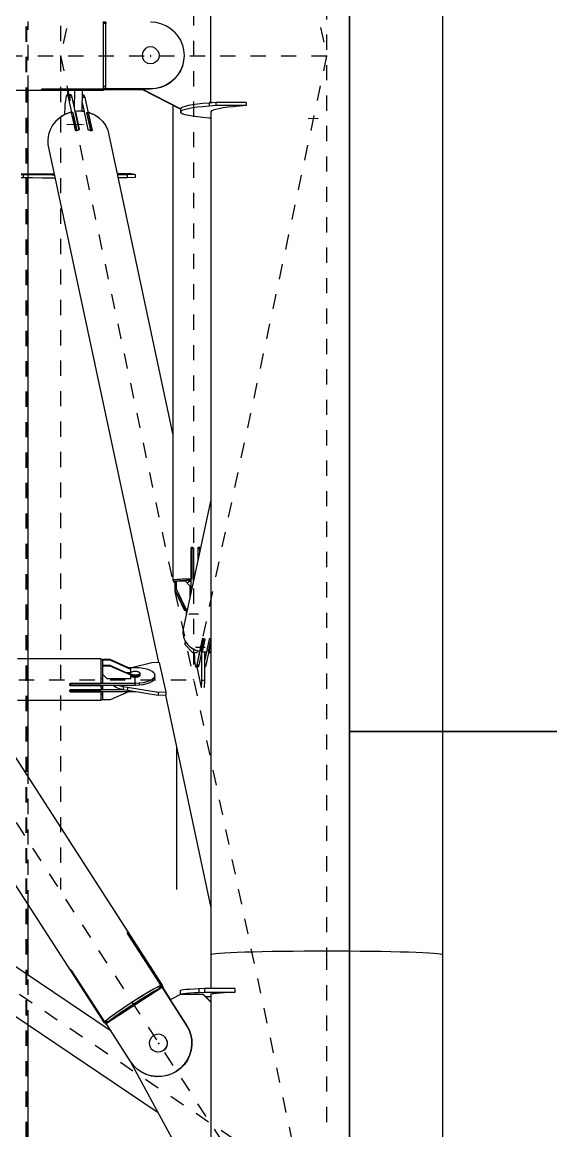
# Model space of a CAD drawing. Header units: millimetres. Extents: x 149919 to 150445, y 136651 to 136866.
# Drawn here: x 150263.51 to 150266.99, y 136776.11 to 136783.4 of the extents above; entities that cross this region are included whole.
import ezdxf

# ---------------------------------------------------------------- set-up
doc = ezdxf.new("R2010")
doc.units = ezdxf.units.MM
doc.header["$LTSCALE"] = 0.25
for name, pattern in [('CENTER', [50.8, 31.75, -6.35, 6.35, -6.35]), ('XKITLINE00', [0]), ('XKITLINE02', [4, 2, -2])]:
    doc.linetypes.add(name, pattern=pattern)
doc.layers.add('Wall', color=7, linetype='Continuous')

# ---------------------------------------------------------------- blocks, each defined once
blk = doc.blocks.new('çatıı')
at = {"color": 8, "linetype": 'CENTER'}
for p, q in [((12370, 14354.32), (12370, 12689.51)), ((12370, 14100.27), (12195, 13280.27)), ((12282.5, 13690.27), (12282.5, 12870.27)), ((12282.5, 13690.27), (12370, 13280.27)), ((12195, 13540.01), (12195, 12732.33)), ((11840, 13280.28), (12370, 13280.28)), ((11840, 13280.27), (12370, 12460.27)), ((12195, 13280.27), (12370, 12460.27)), ((12254.2, 13280.63), (12254.2, 13279.92)), ((12370, 13280.27), (12282.5, 12870.27)), ((12199.11, 13235.4), (12210.06, 13235.32)), ((12364.19, 13239.04), (12358.21, 13239.08)), ((12285.48, 12913.27), (12279.51, 12913.31)), ((12284.09, 12891.74), (12290.06, 12891.7)), ((11927.5, 12870.27), (12282.5, 12870.27)), ((12243.97, 12867.52), (12243.97, 12873.03)), ((11919.13, 12831.09), (12353.27, 12538.65)), ((12370, 12689.51), (12370, 11020.27)), ((12259.23, 12631.35), (12259.83, 12631.02))]:
    blk.add_line(p, q, dxfattribs=at)
at = {"color": 8, "linetype": 'XKITLINE00'}
for p, q in [((12446.2, 14354.32), (12446.2, 12689.51)), ((12293.8, 13250.37), (12293.8, 13310.34)), ((12223.2, 13298.88), (12223.2, 13302.9)), ((12224.7, 13302.44), (12223.2, 13302.44)), ((12224.7, 13301.7), (12223.2, 13301.7)), ((12224.7, 13302.44), (12224.7, 13301.7)), ((12224.7, 13296.32), (12224.7, 13301.7)), ((12257.64, 13302.29), (12254.2, 13302.56)), ((12260.99, 13301.49), (12257.64, 13302.29)), ((12264.18, 13300.17), (12260.99, 13301.49)), ((12267.13, 13298.37), (12264.18, 13300.17)), ((12223.2, 13282.08), (12223.2, 13298.88)), ((12224.7, 13266.88), (12224.7, 13296.32)), ((12269.75, 13296.14), (12267.13, 13298.37)), ((12269.75, 13296.14), (12271.99, 13293.52)), ((12271.99, 13293.52), (12273.8, 13290.59)), ((12250.9, 13285.21), (12249.66, 13283.97)), ((12252.46, 13286), (12250.9, 13285.21)), ((12254.2, 13286.28), (12252.46, 13286)), ((12255.93, 13286), (12254.2, 13286.28)), ((12257.49, 13285.21), (12255.93, 13286)), ((12258.73, 13283.97), (12257.49, 13285.21)), ((12273.8, 13290.59), (12275.12, 13287.41)), ((12275.12, 13287.41), (12275.92, 13284.06)), ((12223.2, 13261.45), (12223.2, 13282.08)), ((12248.87, 13282.42), (12248.6, 13280.69)), ((12248.6, 13280.69), (12248.87, 13278.97)), ((12248.6, 13280.63), (12248.87, 13278.9)), ((12249.66, 13283.97), (12248.87, 13282.42)), ((12248.87, 13278.97), (12249.66, 13277.41)), ((12248.87, 13278.9), (12249.66, 13277.35)), ((12258.73, 13283.97), (12259.52, 13282.42)), ((12259.52, 13278.97), (12258.73, 13277.41)), ((12259.52, 13278.9), (12258.73, 13277.35)), ((12259.52, 13282.42), (12259.8, 13280.69)), ((12259.8, 13280.69), (12259.52, 13278.97)), ((12259.8, 13280.63), (12259.52, 13278.9)), ((12275.92, 13284.06), (12276.2, 13280.63)), ((12276.2, 13280.63), (12275.92, 13277.2)), ((12276.2, 13280.47), (12275.92, 13277.04)), ((12250.9, 13276.18), (12249.66, 13277.41)), ((12250.9, 13276.11), (12249.66, 13277.35)), ((12252.46, 13275.38), (12250.9, 13276.18)), ((12252.46, 13275.32), (12250.9, 13276.11)), ((12254.2, 13275.11), (12252.46, 13275.38)), ((12254.2, 13275.05), (12252.46, 13275.32)), ((12255.93, 13275.38), (12254.2, 13275.11)), ((12255.93, 13275.32), (12254.2, 13275.05)), ((12254.2, 13275.11), (12254.2, 13275.05)), ((12257.49, 13276.18), (12255.93, 13275.38)), ((12257.49, 13276.11), (12255.93, 13275.32)), ((12258.73, 13277.41), (12257.49, 13276.18)), ((12258.73, 13277.35), (12257.49, 13276.11)), ((12273.8, 13270.67), (12271.99, 13267.74)), ((12273.8, 13270.52), (12271.99, 13267.58)), ((12275.12, 13273.85), (12273.8, 13270.67)), ((12275.12, 13273.69), (12273.8, 13270.52)), ((12275.92, 13277.2), (12275.12, 13273.85)), ((12275.92, 13277.04), (12275.12, 13273.69)), ((12224.7, 13258.83), (12224.7, 13266.88)), ((12269.75, 13265.12), (12267.13, 13262.89)), ((12269.75, 13264.96), (12267.13, 13262.73)), ((12271.99, 13267.74), (12269.75, 13265.12)), ((12271.99, 13267.58), (12269.75, 13264.96)), ((12223.2, 13257.5), (11986.8, 13257.5)), ((12182.19, 13258.15), (12182.11, 13258.1)), ((12182.11, 13258.1), (12182.11, 13258.05)), ((12182.19, 13258), (12182.11, 13258.05)), ((12182.36, 13258.24), (12182.19, 13258.15)), ((12182.36, 13257.96), (12182.19, 13258)), ((12182.6, 13258.31), (12182.36, 13258.24)), ((12182.6, 13257.92), (12182.36, 13257.96)), ((12182.89, 13258.36), (12182.6, 13258.31)), ((12182.89, 13257.9), (12182.6, 13257.92)), ((12183.2, 13258.37), (12182.89, 13258.36)), ((12182.89, 13258.36), (12182.89, 13257.9)), ((12183.2, 13257.89), (12182.89, 13257.9)), ((12223.2, 13258.37), (12183.2, 13258.37)), ((12183.2, 13258.37), (12183.2, 13257.89)), ((12223.2, 13257.89), (12183.2, 13257.89)), ((12199.46, 13257.5), (12199.44, 13254.67)), ((12204.09, 13257.5), (12203.99, 13245.8)), ((12209.07, 13257.5), (12208.95, 13243.99)), ((12223.2, 13258.37), (12223.2, 13261.45)), ((12224.7, 13260.12), (12223.2, 13260.12)), ((12224.7, 13258.83), (12223.2, 13258.83)), ((12254.2, 13258.7), (12223.2, 13258.7)), ((12254.2, 13258.54), (12223.2, 13258.54)), ((12223.2, 13258.37), (12223.2, 13257.89)), ((12223.2, 13258.37), (12223.2, 13258.31)), ((12224.7, 13258.31), (12223.2, 13258.31)), ((12224.7, 13258.12), (12223.2, 13258.12)), ((12224.7, 13257.93), (12223.2, 13257.93)), ((12223.2, 13257.89), (12223.2, 13257.5)), ((12224.7, 13257.93), (12224.7, 13258.53)), ((12248.89, 13258.15), (12224.7, 13258.15)), ((12249.19, 13257.99), (12224.7, 13257.99)), ((12273.76, 13245.24), (12248.13, 13258.54)), ((12273.76, 13245.56), (12248.74, 13258.54)), ((12257.64, 13258.97), (12254.2, 13258.7)), ((12257.64, 13258.81), (12254.2, 13258.54)), ((12254.2, 13258.7), (12254.2, 13258.54)), ((12260.99, 13259.77), (12257.64, 13258.97)), ((12260.99, 13259.61), (12257.64, 13258.81)), ((12257.64, 13258.97), (12257.64, 13258.81)), ((12264.18, 13261.09), (12260.99, 13259.77)), ((12264.18, 13260.93), (12260.99, 13259.61)), ((12267.13, 13262.89), (12264.18, 13261.09)), ((12267.13, 13262.73), (12264.18, 13260.93)), ((12197.87, 13248.58), (12197.66, 13245.93)), ((12198.12, 13250.83), (12197.87, 13248.58)), ((12198.4, 13252.6), (12198.12, 13250.83)), ((12198.7, 13253.86), (12198.4, 13252.6)), ((12199.02, 13254.56), (12198.7, 13253.86)), ((12199.33, 13254.67), (12199.02, 13254.56)), ((12201.82, 13254.65), (12199.33, 13254.67)), ((12199.33, 13254.67), (12199.64, 13254.2)), ((12202.13, 13254.18), (12199.64, 13254.2)), ((12199.64, 13254.2), (12199.93, 13253.15)), ((12202.42, 13253.14), (12199.93, 13253.15)), ((12199.93, 13253.15), (12202.09, 13243.04)), ((12201.82, 13254.65), (12202.13, 13254.18)), ((12202.13, 13254.18), (12202.42, 13253.14)), ((12202.42, 13253.14), (12207.01, 13231.66)), ((12209, 13250.25), (12210.41, 13243.68)), ((12210.89, 13253.08), (12209.03, 13253.09)), ((12210.28, 13254.59), (12209.04, 13254.6)), ((12210.59, 13254.12), (12209.04, 13254.13)), ((12210.28, 13254.59), (12210.59, 13254.12)), ((12210.59, 13254.12), (12210.89, 13253.08)), ((12210.89, 13253.08), (12213.04, 13242.97)), ((12288.59, 13248.95), (12284.98, 13248.53)), ((12292.65, 13249.35), (12288.59, 13248.95)), ((12293.8, 13250.53), (12292.61, 13249.35)), ((12297.11, 13249.72), (12292.65, 13249.35)), ((12292.65, 13249.35), (12292.65, 13247.36)), ((12293.8, 13250.21), (12292.96, 13249.38)), ((12293.8, 13250.37), (12293.8, 13249.44)), ((12297.11, 13249.72), (12297.11, 13247.72)), ((12317.11, 13249.72), (12297.11, 13249.72)), ((12317.11, 13249.72), (12317.11, 13247.72)), ((12197.39, 13241.49), (12194.42, 13239.64)), ((12198.66, 13242.23), (12195.7, 13240.64)), ((12200.65, 13242.85), (12197.39, 13241.49)), ((12197.49, 13242.96), (12197.44, 13241.58)), ((12197.66, 13245.93), (12197.49, 13242.96)), ((12201.85, 13243.35), (12198.66, 13242.23)), ((12198.66, 13242.23), (12198.7, 13242.04)), ((12202, 13243.17), (12200.65, 13242.85)), ((12201.85, 13243.35), (12201.9, 13243.14)), ((12202, 13243.17), (12204.51, 13231.41)), ((12202.09, 13243.04), (12202.08, 13242.78)), ((12203.05, 13243.04), (12202.09, 13243.04)), ((12203.05, 13243.04), (12202.13, 13242.56)), ((12203.05, 13243.04), (12205.56, 13231.28)), ((12204.57, 13243.88), (12204.54, 13243.23)), ((12206.01, 13244.01), (12204.57, 13243.88)), ((12204.57, 13243.88), (12204.69, 13243.29)), ((12204.69, 13243.29), (12204.66, 13242.64)), ((12204.71, 13243.71), (12204.67, 13242.84)), ((12204.67, 13242.84), (12207.05, 13231.69)), ((12207.61, 13243.92), (12204.71, 13243.71)), ((12204.71, 13243.71), (12207.22, 13231.95)), ((12207.46, 13244.05), (12206.01, 13244.01)), ((12206.01, 13244.01), (12206.06, 13243.81)), ((12208.91, 13243.99), (12207.46, 13244.05)), ((12210.49, 13243.67), (12207.61, 13243.92)), ((12210.34, 13243.84), (12208.91, 13243.99)), ((12208.91, 13243.99), (12208.95, 13243.81)), ((12210.34, 13243.84), (12210.37, 13243.68)), ((12210.49, 13243.67), (12213, 13231.91)), ((12212.08, 13242.97), (12214.59, 13231.22)), ((12213.04, 13242.97), (12212.08, 13242.97)), ((12213.02, 13242.45), (12212.08, 13242.97)), ((12214.22, 13242.82), (12213, 13243.27)), ((12213, 13243.27), (12213, 13243.17)), ((12213, 13243.27), (12213.13, 13242.68)), ((12213.04, 13242.97), (12213.02, 13242.45)), ((12213.02, 13242.45), (12215.44, 13231.12)), ((12213.13, 13242.68), (12213.1, 13242.07)), ((12213.15, 13243.09), (12213.11, 13242.19)), ((12213.11, 13242.19), (12215.47, 13231.13)), ((12213.15, 13243.09), (12215.66, 13231.33)), ((12214.47, 13242.75), (12213.15, 13243.09)), ((12217.6, 13241.35), (12214.47, 13242.75)), ((12216.09, 13242.12), (12214.88, 13242.57)), ((12216.75, 13241.73), (12216.09, 13242.12)), ((12216.09, 13242.12), (12216.11, 13242.02)), ((12220.4, 13239.47), (12217.6, 13241.35)), ((12268.91, 13247.76), (12268.91, 12935.63)), ((12274.31, 13246.15), (12273.76, 13245.64)), ((12273.76, 13245.64), (12273.76, 13243.64)), ((12274.31, 13244.15), (12273.76, 13243.64)), ((12273.76, 13243.64), (12273.76, 13243.14)), ((12274.31, 13242.63), (12273.76, 13243.14)), ((12275.4, 13246.65), (12274.31, 13246.15)), ((12275.4, 13244.65), (12274.31, 13244.15)), ((12275.4, 13242.13), (12274.31, 13242.63)), ((12277.03, 13247.14), (12275.4, 13246.65)), ((12277.03, 13245.15), (12275.4, 13244.65)), ((12277.03, 13241.63), (12275.4, 13242.13)), ((12279.18, 13247.62), (12277.03, 13247.14)), ((12279.18, 13245.63), (12277.03, 13245.15)), ((12279.18, 13241.15), (12277.03, 13241.63)), ((12281.83, 13248.09), (12279.18, 13247.62)), ((12281.83, 13246.09), (12279.18, 13245.63)), ((12284.98, 13248.53), (12281.83, 13248.09)), ((12284.98, 13246.54), (12281.83, 13246.09)), ((12288.59, 13246.96), (12284.98, 13246.54)), ((12292.65, 13247.36), (12288.59, 13246.96)), ((12297.11, 13247.72), (12292.65, 13247.36)), ((12294.31, 13244.15), (12293.76, 13243.64)), ((12293.76, 13243.64), (12293.76, 13243.14)), ((12293.8, 13243.11), (12293.76, 13243.14)), ((12293.8, 13243.67), (12293.8, 12689.51)), ((12295.4, 13244.65), (12294.31, 13244.15)), ((12297.03, 13245.15), (12295.4, 13244.65)), ((12299.18, 13245.63), (12297.03, 13245.15)), ((12317.11, 13247.72), (12297.11, 13247.72)), ((12301.83, 13246.09), (12299.18, 13245.63)), ((12304.98, 13246.54), (12301.83, 13246.09)), ((12308.59, 13246.96), (12304.98, 13246.54)), ((12312.65, 13247.36), (12308.59, 13246.96)), ((12317.11, 13247.72), (12312.65, 13247.36)), ((12189.67, 13234.71), (12188.05, 13231.77)), ((12191.82, 13237.36), (12189.67, 13234.71)), ((12190.82, 13236.22), (12190.45, 13235.67)), ((12191.42, 13236.87), (12190.82, 13236.22)), ((12194.42, 13239.64), (12191.82, 13237.36)), ((12193.06, 13238.62), (12192.17, 13237.67)), ((12195.7, 13240.64), (12193.06, 13238.62)), ((12222.78, 13237.15), (12220.4, 13239.47)), ((12222.78, 13237.15), (12224.68, 13234.47)), ((12224.68, 13234.47), (12226.03, 13231.51)), ((12281.83, 13240.69), (12279.18, 13241.15)), ((12284.98, 13240.24), (12281.83, 13240.69)), ((12288.59, 13239.82), (12284.98, 13240.24)), ((12292.65, 13239.42), (12288.59, 13239.82)), ((12293.8, 13239.33), (12292.65, 13239.42)), ((12186.99, 13228.63), (12186.53, 13225.39)), ((12188.05, 13231.77), (12186.99, 13228.63)), ((12204.51, 13231.41), (12204.62, 13231.29)), ((12204.81, 13231.2), (12204.62, 13231.29)), ((12205.09, 13231.16), (12204.81, 13231.2)), ((12205.42, 13231.16), (12205.09, 13231.16)), ((12205.56, 13231.28), (12205.33, 13231.16)), ((12205.79, 13231.2), (12205.42, 13231.16)), ((12206.08, 13231.27), (12205.56, 13231.28)), ((12206.16, 13231.29), (12205.79, 13231.2)), ((12206.5, 13231.42), (12206.16, 13231.29)), ((12206.68, 13231.51), (12206.5, 13231.42)), ((12206.8, 13231.54), (12206.68, 13231.51)), ((12207.03, 13231.67), (12206.8, 13231.54)), ((12207.17, 13231.81), (12207.03, 13231.67)), ((12207.22, 13231.95), (12207.17, 13231.81)), ((12213, 13231.91), (12213.1, 13231.77)), ((12213.3, 13231.63), (12213.1, 13231.77)), ((12213.57, 13231.5), (12213.3, 13231.63)), ((12213.7, 13231.46), (12213.57, 13231.5)), ((12213.9, 13231.37), (12213.7, 13231.46)), ((12214.25, 13231.24), (12213.9, 13231.37)), ((12214.61, 13231.14), (12214.25, 13231.24)), ((12214.59, 13231.22), (12214.33, 13231.22)), ((12214.76, 13231.12), (12214.59, 13231.22)), ((12214.95, 13231.09), (12214.61, 13231.14)), ((12215.25, 13231.09), (12214.95, 13231.09)), ((12215.47, 13231.13), (12215.25, 13231.09)), ((12215.61, 13231.21), (12215.47, 13231.13)), ((12215.66, 13231.33), (12215.61, 13231.21)), ((12226.03, 13231.51), (12226.79, 13228.36)), ((12226.79, 13228.36), (12268.91, 13031.03)), ((12186.53, 13225.39), (12186.68, 13222.14)), ((12186.68, 13222.14), (12259.37, 12881.57)), ((12173.6, 13202.6), (12168.99, 13202.63)), ((12170.39, 13202.12), (12168.99, 13202.13)), ((12170.39, 13200.12), (12168.99, 13200.13)), ((12176.53, 13202.08), (12170.39, 13202.12)), ((12170.39, 13202.12), (12170.39, 13200.12)), ((12176.53, 13200.08), (12170.39, 13200.12)), ((12179.88, 13202.57), (12173.6, 13202.6)), ((12182.81, 13202.06), (12176.53, 13202.08)), ((12182.81, 13200.06), (12176.53, 13200.08)), ((12186.28, 13202.56), (12179.88, 13202.57)), ((12189.21, 13202.04), (12182.81, 13202.06)), ((12189.21, 13200.04), (12182.81, 13200.06)), ((12190.87, 13202.55), (12186.28, 13202.56)), ((12190.98, 13202.04), (12189.21, 13202.04)), ((12191.4, 13200.04), (12189.21, 13200.04)), ((12235.83, 13202.75), (12232.27, 13202.72)), ((12233.14, 13202.18), (12232.38, 13202.17)), ((12233.14, 13200.18), (12232.81, 13200.18)), ((12238.76, 13202.23), (12233.14, 13202.18)), ((12238.76, 13200.23), (12233.14, 13200.18)), ((12241.15, 13202.82), (12235.83, 13202.75)), ((12244.08, 13202.3), (12238.76, 13202.23)), ((12238.76, 13202.23), (12238.76, 13200.23)), ((12244.08, 13200.3), (12238.76, 13200.23)), ((12244.08, 13202.3), (12241.15, 13202.82)), ((12244.08, 13202.3), (12244.08, 13200.3)), ((11986.62, 13095.5), (12261.89, 12669.61)), ((11948.29, 13070.64), (12223.57, 12644.75)), ((12293.8, 12988.62), (12275.68, 12903.75)), ((12281, 12957.14), (12280.82, 12956.96)), ((12281.19, 12957.22), (12280.97, 12957.11)), ((12281.24, 12957.27), (12281, 12957.14)), ((12281.45, 12957.26), (12281.19, 12957.22)), ((12281.51, 12957.31), (12281.24, 12957.27)), ((12281.72, 12957.22), (12281.45, 12957.26)), ((12281.77, 12957.27), (12281.51, 12957.31)), ((12281.95, 12957.1), (12281.72, 12957.22)), ((12282.01, 12957.15), (12281.77, 12957.27)), ((12282.14, 12956.92), (12281.95, 12957.1)), ((12282.2, 12956.96), (12282.01, 12957.15)), ((12285.5, 12957.12), (12285.31, 12956.94)), ((12285.67, 12957.2), (12285.47, 12957.09)), ((12285.73, 12957.24), (12285.5, 12957.12)), ((12285.93, 12957.23), (12285.67, 12957.2)), ((12285.99, 12957.28), (12285.73, 12957.24)), ((12286.19, 12957.19), (12285.93, 12957.23)), ((12286.25, 12957.23), (12285.99, 12957.28)), ((12286.42, 12957.06), (12286.19, 12957.19)), ((12286.48, 12957.11), (12286.25, 12957.23)), ((12286.42, 12957.06), (12286.58, 12956.91)), ((12286.48, 12957.11), (12286.65, 12956.94)), ((12280.72, 12956.72), (12280.65, 12956.46)), ((12280.65, 12956.46), (12280.65, 12936.51)), ((12280.71, 12956.42), (12280.65, 12956.38)), ((12281.18, 12956.44), (12280.71, 12956.42)), ((12280.71, 12956.42), (12280.71, 12936.48)), ((12280.82, 12956.96), (12280.72, 12956.72)), ((12281.18, 12956.44), (12281.18, 12936.49)), ((12282.23, 12956.43), (12281.18, 12956.44)), ((12282.14, 12956.92), (12282.26, 12956.68)), ((12282.2, 12956.96), (12282.32, 12956.72)), ((12282.23, 12956.43), (12282.23, 12934.41)), ((12282.32, 12956.72), (12282.26, 12956.68)), ((12282.26, 12956.68), (12282.31, 12956.42)), ((12282.36, 12956.46), (12282.31, 12956.42)), ((12282.31, 12956.42), (12282.31, 12936.47)), ((12282.32, 12956.72), (12282.36, 12956.46)), ((12282.36, 12956.46), (12282.36, 12936.51)), ((12285.19, 12956.7), (12285.15, 12956.44)), ((12285.15, 12956.44), (12285.15, 12948.12)), ((12285.21, 12956.41), (12285.15, 12956.36)), ((12285.31, 12956.94), (12285.19, 12956.7)), ((12286.26, 12956.41), (12285.21, 12956.41)), ((12285.21, 12956.41), (12285.21, 12948.41)), ((12286.26, 12956.41), (12286.26, 12953.3)), ((12286.68, 12956.38), (12286.26, 12956.41)), ((12286.58, 12956.91), (12286.61, 12956.87)), ((12286.61, 12956.87), (12286.72, 12956.63)), ((12286.67, 12956.92), (12286.76, 12956.68)), ((12286.68, 12956.38), (12286.68, 12955.29)), ((12286.72, 12956.63), (12286.76, 12956.37)), ((12286.76, 12956.68), (12286.82, 12956.42)), ((12286.82, 12956.42), (12286.76, 12956.37)), ((12286.76, 12956.37), (12286.76, 12955.68)), ((12286.82, 12956.42), (12286.82, 12955.96)), ((12269.53, 12935.84), (12268.91, 12935.63)), ((12268.91, 12935.63), (12268.96, 12935.41)), ((12269.25, 12935.32), (12268.96, 12935.41)), ((12269.5, 12935.72), (12269.25, 12935.53)), ((12269.25, 12935.53), (12269.25, 12934.53)), ((12270.3, 12935.91), (12269.5, 12935.72)), ((12270.8, 12936.04), (12269.53, 12935.84)), ((12271.61, 12936.08), (12270.3, 12935.91)), ((12272.67, 12936.22), (12270.8, 12936.04)), ((12273.38, 12936.23), (12271.61, 12936.08)), ((12273.38, 12935.23), (12271.61, 12935.08)), ((12275.02, 12936.36), (12272.67, 12936.22)), ((12275.53, 12936.35), (12273.38, 12936.23)), ((12275.53, 12935.35), (12273.38, 12935.23)), ((12277.75, 12936.46), (12275.02, 12936.36)), ((12277.98, 12936.43), (12275.53, 12936.35)), ((12277.98, 12935.44), (12275.53, 12935.35)), ((12280.65, 12936.51), (12277.75, 12936.46)), ((12280.61, 12936.48), (12277.98, 12936.43)), ((12277.98, 12936.43), (12277.98, 12935.44)), ((12280.61, 12935.48), (12277.98, 12935.44)), ((12280.61, 12935.48), (12278.29, 12933.7)), ((12280.65, 12936.51), (12280.59, 12936.46)), ((12280.61, 12936.48), (12280.61, 12935.48)), ((12280.73, 12936.5), (12280.71, 12936.48)), ((12281.18, 12936.49), (12280.73, 12936.5)), ((12280.73, 12936.5), (12280.73, 12927.42)), ((12282.33, 12936.49), (12282.23, 12936.41)), ((12282.33, 12935.49), (12282.23, 12935.41)), ((12282.36, 12936.51), (12282.31, 12936.47)), ((12282.33, 12936.49), (12282.33, 12935.49)), ((12282.67, 12936.49), (12282.33, 12936.49)), ((12282.46, 12935.49), (12282.33, 12935.49)), ((12282.67, 12936.51), (12282.36, 12936.51)), ((12269.5, 12934.72), (12269.25, 12934.53)), ((12269.55, 12934.34), (12269.25, 12934.53)), ((12270.3, 12934.91), (12269.5, 12934.72)), ((12270.04, 12934.23), (12269.55, 12934.34)), ((12270.13, 12934.3), (12270.03, 12934.22)), ((12270.03, 12934.22), (12270.03, 12929.24)), ((12270.13, 12929.31), (12270.03, 12929.24)), ((12270.03, 12929.24), (12276.51, 12915.73)), ((12270.13, 12934.3), (12270.13, 12929.31)), ((12270.97, 12934.29), (12270.13, 12934.3)), ((12270.13, 12929.31), (12276.6, 12915.8)), ((12271.06, 12935.01), (12270.3, 12934.91)), ((12271.06, 12935.01), (12270.97, 12934.94)), ((12270.97, 12934.94), (12270.97, 12929.95)), ((12271.06, 12930.03), (12270.97, 12929.95)), ((12270.97, 12929.95), (12277.44, 12916.45)), ((12271.06, 12935.01), (12271.06, 12930.03)), ((12277.04, 12934.97), (12271.06, 12935.01)), ((12271.06, 12930.03), (12277.53, 12916.52)), ((12271.61, 12935.08), (12271.08, 12935.01)), ((12277.04, 12934.97), (12280.02, 12931.96)), ((12280.02, 12931.96), (12280.02, 12924.09)), ((12276.6, 12915.8), (12276.51, 12915.73)), ((12277.75, 12915.72), (12276.51, 12915.73)), ((12277.76, 12915.79), (12276.6, 12915.8)), ((12277.53, 12916.52), (12277.44, 12916.45)), ((12278.39, 12916.44), (12277.44, 12916.45)), ((12278.41, 12916.51), (12277.53, 12916.52)), ((12277.64, 12914.17), (12277.63, 12913.64)), ((12277.63, 12913.64), (12277.63, 12913.1)), ((12277.66, 12914.68), (12277.64, 12914.17)), ((12277.69, 12915.14), (12277.66, 12914.68)), ((12277.73, 12915.55), (12277.69, 12915.14)), ((12277.77, 12915.89), (12277.73, 12915.55)), ((12277.82, 12916.15), (12277.77, 12915.89)), ((12277.87, 12916.33), (12277.82, 12916.15)), ((12277.92, 12916.42), (12277.87, 12916.33)), ((12277.97, 12916.41), (12277.92, 12916.42)), ((12278.38, 12916.41), (12277.92, 12916.42)), ((12277.97, 12916.41), (12278.01, 12916.31)), ((12278.01, 12916.31), (12278.06, 12916.11)), ((12278.06, 12916.11), (12278.1, 12915.84)), ((12278.1, 12915.84), (12278.14, 12915.48)), ((12278.14, 12915.48), (12278.15, 12915.31)), ((12277.63, 12913.1), (12277.63, 12912.87)), ((12275.68, 12903.75), (12275.44, 12900.98)), ((12275.44, 12900.98), (12275.88, 12898.21)), ((12275.88, 12898.21), (12276.98, 12895.57)), ((12276.96, 12895.61), (12276.7, 12894.4)), ((12276.7, 12894.4), (12276.73, 12893.49)), ((12277.13, 12895.36), (12276.73, 12893.49)), ((12276.73, 12893.49), (12282.02, 12887.89)), ((12276.98, 12895.57), (12278.68, 12893.2)), ((12280.9, 12891.22), (12278.68, 12893.2)), ((12279.12, 12892.81), (12279.29, 12892.59)), ((12280.29, 12891.76), (12279.29, 12892.59)), ((12289.69, 12897.06), (12286, 12879.79)), ((12288.13, 12897.02), (12286.37, 12888.8)), ((12288.67, 12897.19), (12286.91, 12888.96)), ((12289.73, 12897.02), (12288.05, 12889.15)), ((12289.82, 12896.82), (12288.07, 12888.6)), ((12288.21, 12897.11), (12288.13, 12897.02)), ((12288.33, 12897.19), (12288.21, 12897.11)), ((12288.54, 12897.25), (12288.33, 12897.19)), ((12288.78, 12897.27), (12288.54, 12897.25)), ((12288.67, 12897.19), (12288.54, 12897.25)), ((12289.42, 12897.18), (12288.67, 12897.19)), ((12289.05, 12897.26), (12288.78, 12897.27)), ((12289.31, 12897.22), (12289.05, 12897.26)), ((12289.53, 12897.14), (12289.31, 12897.22)), ((12289.71, 12897.04), (12289.53, 12897.14)), ((12292.63, 12896.83), (12289.59, 12882.58)), ((12289.71, 12897.04), (12289.81, 12896.93)), ((12289.81, 12896.93), (12289.82, 12896.82)), ((12292.61, 12896.8), (12290.86, 12888.58)), ((12293.74, 12897.15), (12291.99, 12888.93)), ((12293.8, 12895.57), (12292.43, 12889.16)), ((12293.8, 12895.3), (12292.52, 12889.33)), ((12293.8, 12894.62), (12292.54, 12888.76)), ((12292.68, 12896.91), (12292.61, 12896.8)), ((12292.82, 12897.02), (12292.68, 12896.91)), ((12293.02, 12897.12), (12292.82, 12897.02)), ((12293.27, 12897.19), (12293.02, 12897.12)), ((12293.74, 12897.15), (12293.15, 12897.16)), ((12293.53, 12897.23), (12293.27, 12897.19)), ((12293.79, 12897.24), (12293.53, 12897.23)), ((12293.8, 12897.18), (12293.74, 12897.15)), ((12283.53, 12889.72), (12280.9, 12891.22)), ((12281.33, 12890.89), (12281.04, 12891.14)), ((12283.69, 12889.6), (12281.33, 12890.89)), ((12284.51, 12887.88), (12282.02, 12887.89)), ((12282.58, 12887.89), (12282.95, 12886.13)), ((12282.89, 12887.89), (12282.9, 12887.63)), ((12282.9, 12887.63), (12282.99, 12885.14)), ((12282.99, 12885.14), (12283.12, 12882.93)), ((12286.37, 12888.8), (12283.53, 12889.72)), ((12283.7, 12889.66), (12283.69, 12889.6)), ((12286.27, 12888.76), (12283.69, 12889.6)), ((12284.8, 12889.24), (12284.51, 12887.88)), ((12286.46, 12888.97), (12284.51, 12879.8)), ((12286.28, 12888.83), (12286.27, 12888.76)), ((12286.91, 12888.96), (12286.46, 12889.2)), ((12286.46, 12889.2), (12286.46, 12888.97)), ((12286.91, 12888.96), (12286.46, 12888.97)), ((12287.6, 12887.27), (12287.59, 12869.86)), ((12287.95, 12888.95), (12287.97, 12888.48)), ((12288.06, 12888.89), (12287.97, 12888.48)), ((12288.67, 12888.42), (12287.97, 12888.48)), ((12288.04, 12889.36), (12288.06, 12888.89)), ((12288.05, 12889.15), (12288.07, 12888.6)), ((12289.47, 12888.45), (12288.07, 12888.6)), ((12288.69, 12888.53), (12288.67, 12888.42)), ((12289.37, 12888.4), (12288.67, 12888.42)), ((12290.07, 12888.41), (12289.37, 12888.4)), ((12290.86, 12888.58), (12289.47, 12888.45)), ((12289.59, 12888.4), (12289.58, 12869.85)), ((12290.09, 12888.5), (12290.07, 12888.41)), ((12290.76, 12888.46), (12290.07, 12888.41)), ((12292.44, 12888.93), (12290.48, 12879.76)), ((12290.78, 12888.57), (12290.76, 12888.46)), ((12292.43, 12889.16), (12291.99, 12888.93)), ((12292.44, 12888.93), (12291.99, 12888.93)), ((12292.97, 12887.82), (12292.2, 12887.83)), ((12292.43, 12889.16), (12292.44, 12888.93)), ((12293.8, 12889.15), (12292.44, 12888.71)), ((12292.53, 12889.13), (12292.44, 12888.71)), ((12292.44, 12888.92), (12292.44, 12888.71)), ((12292.51, 12889.56), (12292.53, 12889.13)), ((12292.52, 12889.33), (12292.54, 12888.76)), ((12293.8, 12889.15), (12292.54, 12888.76)), ((12293.8, 12888.41), (12292.97, 12887.82)), ((12221.67, 12883.91), (12166.7, 12883.91)), ((12221.67, 12867.9), (12221.67, 12883.91)), ((12222.67, 12883.46), (12221.67, 12883.46)), ((12227.67, 12883.47), (12222.67, 12883.47)), ((12222.67, 12879.16), (12222.67, 12883.46)), ((12227.67, 12883.08), (12222.67, 12883.08)), ((12227.67, 12879.54), (12222.67, 12879.54)), ((12222.67, 12879.16), (12222.67, 12879.15)), ((12227.67, 12879.15), (12222.67, 12879.15)), ((12222.67, 12879.15), (12222.67, 12879.13)), ((12222.67, 12873.46), (12222.67, 12879.13)), ((12227.67, 12883.47), (12227.67, 12883.08)), ((12241.17, 12877.49), (12227.67, 12883.47)), ((12241.17, 12877.1), (12227.67, 12883.08)), ((12227.67, 12879.54), (12227.67, 12879.15)), ((12241.17, 12873.56), (12227.67, 12879.54)), ((12241.17, 12873.17), (12227.67, 12879.15)), ((12243.97, 12878.19), (12239.61, 12878.19)), ((12241.17, 12875.02), (12241.17, 12877.49)), ((12254.94, 12881.42), (12241.69, 12878.19)), ((12246.7, 12878.07), (12243.97, 12878.19)), ((12249.3, 12877.74), (12246.7, 12878.07)), ((12251.67, 12877.2), (12249.3, 12877.74)), ((12253.71, 12876.48), (12251.67, 12877.2)), ((12259.92, 12881.59), (12254.94, 12881.42)), ((12259.92, 12881.59), (12264.1, 12861.99)), ((12283.12, 12882.93), (12283.3, 12881.11)), ((12283.3, 12881.11), (12283.51, 12879.75)), ((12283.51, 12879.75), (12283.75, 12878.91)), ((12283.75, 12878.91), (12284, 12878.64)), ((12284.26, 12878.94), (12284, 12878.64)), ((12285.5, 12878.63), (12284, 12878.64)), ((12284.51, 12879.8), (12284.26, 12878.94)), ((12285.75, 12878.93), (12284.26, 12878.94)), ((12286, 12879.79), (12284.51, 12879.8)), ((12284.54, 12878.64), (12287.38, 12865.26)), ((12285.75, 12878.93), (12285.5, 12878.63)), ((12286, 12879.79), (12285.75, 12878.93)), ((12290.48, 12879.76), (12289.59, 12879.76)), ((12290.23, 12878.9), (12289.59, 12878.9)), ((12289.98, 12878.6), (12289.59, 12878.6)), ((12290.23, 12878.9), (12289.98, 12878.6)), ((12290.48, 12879.76), (12290.23, 12878.9)), ((12222.67, 12870.77), (12221.67, 12870.77)), ((12225.67, 12870.87), (12222.67, 12873.63)), ((12222.67, 12868.06), (12222.67, 12873.46)), ((12241.17, 12870.87), (12225.67, 12870.87)), ((12240.98, 12874.8), (12238.37, 12874.8)), ((12240.92, 12874.72), (12240.87, 12874.5)), ((12240.87, 12874.5), (12240.92, 12874.29)), ((12240.87, 12874.5), (12240.87, 12873.77)), ((12240.87, 12873.77), (12240.87, 12873.69)), ((12240.87, 12873.77), (12240.89, 12873.69)), ((12240.87, 12873.77), (12240.89, 12873.69)), ((12241.06, 12874.92), (12240.92, 12874.72)), ((12240.92, 12874.29), (12241.06, 12874.09)), ((12241.29, 12875.11), (12241.06, 12874.92)), ((12241.29, 12873.89), (12241.06, 12874.09)), ((12241.17, 12870.87), (12241.17, 12873.56)), ((12241.29, 12873.16), (12241.17, 12873.26)), ((12241.29, 12873.16), (12241.17, 12873.26)), ((12241.29, 12872.42), (12241.17, 12872.52)), ((12241.6, 12875.29), (12241.29, 12875.11)), ((12241.6, 12873.72), (12241.29, 12873.89)), ((12241.6, 12872.99), (12241.29, 12873.16)), ((12241.6, 12872.99), (12241.29, 12873.16)), ((12241.6, 12872.25), (12241.29, 12872.42)), ((12241.98, 12875.44), (12241.6, 12875.29)), ((12241.98, 12873.57), (12241.6, 12873.72)), ((12241.98, 12872.83), (12241.6, 12872.99)), ((12241.98, 12872.83), (12241.6, 12872.99)), ((12241.98, 12872.1), (12241.6, 12872.25)), ((12242.42, 12875.56), (12241.98, 12875.44)), ((12242.42, 12873.45), (12241.98, 12873.57)), ((12242.42, 12872.71), (12241.98, 12872.83)), ((12242.42, 12872.71), (12241.98, 12872.83)), ((12242.42, 12871.98), (12241.98, 12872.1)), ((12242.91, 12875.65), (12242.42, 12875.56)), ((12242.91, 12873.36), (12242.42, 12873.45)), ((12242.91, 12872.62), (12242.42, 12872.71)), ((12242.91, 12872.62), (12242.42, 12872.71)), ((12242.91, 12871.89), (12242.42, 12871.98)), ((12243.44, 12875.7), (12242.91, 12875.65)), ((12243.44, 12873.3), (12242.91, 12873.36)), ((12243.44, 12872.57), (12242.91, 12872.62)), ((12243.44, 12872.57), (12242.91, 12872.62)), ((12243.44, 12871.83), (12242.91, 12871.89)), ((12243.97, 12875.72), (12243.44, 12875.7)), ((12243.97, 12873.29), (12243.44, 12873.3)), ((12243.97, 12872.55), (12243.44, 12872.57)), ((12243.97, 12872.55), (12243.44, 12872.57)), ((12243.97, 12871.81), (12243.44, 12871.83)), ((12244.51, 12875.7), (12243.97, 12875.72)), ((12244.51, 12873.3), (12243.97, 12873.29)), ((12243.97, 12873.29), (12243.97, 12872.55)), ((12244.51, 12872.57), (12243.97, 12872.55)), ((12244.51, 12872.57), (12243.97, 12872.55)), ((12243.97, 12872.55), (12243.97, 12871.81)), ((12244.51, 12871.83), (12243.97, 12871.81)), ((12245.03, 12875.65), (12244.51, 12875.7)), ((12245.03, 12873.36), (12244.51, 12873.3)), ((12245.03, 12872.62), (12244.51, 12872.57)), ((12245.03, 12872.62), (12244.51, 12872.57)), ((12245.03, 12871.89), (12244.51, 12871.83)), ((12245.52, 12875.56), (12245.03, 12875.65)), ((12245.52, 12873.45), (12245.03, 12873.36)), ((12245.52, 12872.71), (12245.03, 12872.62)), ((12245.52, 12872.71), (12245.03, 12872.62)), ((12245.52, 12871.98), (12245.03, 12871.89)), ((12245.97, 12875.44), (12245.52, 12875.56)), ((12245.97, 12873.57), (12245.52, 12873.45)), ((12245.97, 12872.83), (12245.52, 12872.71)), ((12245.97, 12872.83), (12245.52, 12872.71)), ((12245.97, 12872.1), (12245.52, 12871.98)), ((12246.35, 12875.29), (12245.97, 12875.44)), ((12246.35, 12873.72), (12245.97, 12873.57)), ((12246.35, 12872.99), (12245.97, 12872.83)), ((12246.35, 12872.99), (12245.97, 12872.83)), ((12246.35, 12872.25), (12245.97, 12872.1)), ((12246.66, 12875.11), (12246.35, 12875.29)), ((12246.66, 12873.89), (12246.35, 12873.72)), ((12246.66, 12873.16), (12246.35, 12872.99)), ((12246.66, 12873.16), (12246.35, 12872.99)), ((12246.66, 12872.42), (12246.35, 12872.25)), ((12246.89, 12874.92), (12246.66, 12875.11)), ((12246.89, 12874.09), (12246.66, 12873.89)), ((12246.89, 12873.35), (12246.66, 12873.16)), ((12246.89, 12873.35), (12246.66, 12873.16)), ((12246.89, 12872.62), (12246.66, 12872.42)), ((12246.89, 12874.92), (12247.03, 12874.72)), ((12247.03, 12874.29), (12246.89, 12874.09)), ((12247.03, 12873.56), (12246.89, 12873.35)), ((12247.03, 12873.56), (12246.89, 12873.35)), ((12247.03, 12872.82), (12246.89, 12872.62)), ((12247.03, 12874.72), (12247.07, 12874.5)), ((12247.07, 12874.5), (12247.03, 12874.29)), ((12247.07, 12873.77), (12247.03, 12873.56)), ((12247.07, 12873.77), (12247.03, 12873.56)), ((12247.07, 12873.03), (12247.03, 12872.82)), ((12247.07, 12874.5), (12247.07, 12873.77)), ((12247.07, 12873.77), (12247.07, 12873.03)), ((12255.32, 12875.61), (12253.71, 12876.48)), ((12255.32, 12870.46), (12253.71, 12869.59)), ((12256.43, 12874.63), (12255.32, 12875.61)), ((12256.43, 12871.44), (12255.32, 12870.46)), ((12256.43, 12870.06), (12255.32, 12869.08)), ((12256.43, 12874.63), (12257, 12873.57)), ((12257, 12872.49), (12256.43, 12871.44)), ((12257, 12871.12), (12256.43, 12870.06)), ((12257, 12871.12), (12257, 12873.57)), ((12287.59, 12869.86), (12287.38, 12865.26)), ((12289.58, 12869.85), (12287.59, 12869.86)), ((12289.58, 12869.85), (12289.37, 12865.25)), ((12200.87, 12867.33), (12200.82, 12867.08)), ((12200.82, 12867.08), (12200.87, 12866.82)), ((12200.87, 12863.17), (12200.82, 12862.94)), ((12200.82, 12862.94), (12200.87, 12862.71)), ((12200.84, 12867.19), (12200.87, 12867.06)), ((12200.85, 12863.06), (12200.87, 12862.94)), ((12200.99, 12867.56), (12200.87, 12867.33)), ((12200.87, 12867.06), (12200.99, 12866.83)), ((12200.87, 12866.82), (12200.99, 12866.59)), ((12200.99, 12863.37), (12200.87, 12863.17)), ((12200.87, 12862.94), (12200.99, 12862.74)), ((12200.87, 12862.71), (12200.99, 12862.5)), ((12201.17, 12867.74), (12200.99, 12867.56)), ((12201.17, 12866.65), (12200.99, 12866.83)), ((12201.17, 12866.41), (12200.99, 12866.59)), ((12201.17, 12863.54), (12200.99, 12863.37)), ((12201.14, 12862.6), (12200.99, 12862.74)), ((12201.17, 12862.34), (12200.99, 12862.5)), ((12201.17, 12862.58), (12201.14, 12862.6)), ((12201.41, 12867.83), (12201.17, 12867.74)), ((12201.41, 12866.53), (12201.17, 12866.65)), ((12201.41, 12866.3), (12201.17, 12866.41)), ((12201.41, 12863.65), (12201.17, 12863.54)), ((12201.41, 12862.48), (12201.17, 12862.58)), ((12201.41, 12862.25), (12201.17, 12862.34)), ((12201.67, 12867.9), (12201.41, 12867.83)), ((12201.41, 12866.53), (12201.41, 12866.3)), ((12201.67, 12866.49), (12201.41, 12866.53)), ((12201.67, 12866.26), (12201.41, 12866.3)), ((12201.67, 12863.68), (12201.41, 12863.65)), ((12201.67, 12862.45), (12201.41, 12862.48)), ((12221.67, 12867.9), (12201.67, 12867.9)), ((12201.67, 12866.5), (12201.67, 12867.9)), ((12221.67, 12867.47), (12201.67, 12867.47)), ((12201.67, 12866.5), (12201.67, 12866.49)), ((12243.97, 12866.5), (12201.67, 12866.5)), ((12201.67, 12866.49), (12201.67, 12866.26)), ((12221.67, 12866.49), (12201.67, 12866.49)), ((12221.67, 12866.26), (12201.67, 12866.26)), ((12221.67, 12863.68), (12201.67, 12863.68)), ((12201.67, 12862.47), (12201.67, 12863.68)), ((12221.67, 12862.78), (12201.67, 12862.78)), ((12221.67, 12862.47), (12201.67, 12862.47)), ((12221.67, 12862.45), (12201.67, 12862.45)), ((12201.67, 12862.45), (12201.67, 12862.2)), ((12222.67, 12868.06), (12221.67, 12868.06)), ((12221.67, 12867.88), (12221.67, 12867.47)), ((12243.97, 12867.88), (12221.67, 12867.88)), ((12221.67, 12866.5), (12221.67, 12866.38)), ((12221.67, 12864.91), (12221.67, 12866.49)), ((12222.67, 12866.38), (12221.67, 12866.38)), ((12222.67, 12865.72), (12221.67, 12865.72)), ((12221.67, 12864.91), (12221.67, 12863.68)), ((12222.67, 12864.43), (12221.67, 12864.43)), ((12222.67, 12863.81), (12221.67, 12863.81)), ((12236.12, 12863.74), (12221.67, 12863.74)), ((12221.67, 12862.78), (12221.67, 12862.36)), ((12221.67, 12859.99), (12221.67, 12862.36)), ((12243.97, 12862.36), (12221.67, 12862.36)), ((12222.67, 12865.06), (12222.67, 12866.5)), ((12222.67, 12863.81), (12222.67, 12865.06)), ((12222.67, 12858.78), (12222.67, 12862.36)), ((12239.61, 12862.36), (12227.67, 12857.08)), ((12229.72, 12866.25), (12229.44, 12866.5)), ((12231.47, 12865.24), (12229.72, 12866.25)), ((12233.67, 12864.39), (12231.47, 12865.24)), ((12233.67, 12866.23), (12232.96, 12866.5)), ((12236.24, 12865.55), (12233.67, 12866.23)), ((12236.24, 12863.71), (12233.67, 12864.39)), ((12236.24, 12865.55), (12236.24, 12863.71)), ((12239.09, 12865.08), (12236.24, 12865.55)), ((12239.09, 12863.24), (12236.24, 12863.71)), ((12239.09, 12865.08), (12239.09, 12863.24)), ((12259.12, 12861.83), (12239.09, 12865.08)), ((12259.12, 12859.99), (12239.09, 12863.24)), ((12246.7, 12867.99), (12243.97, 12867.88)), ((12243.97, 12867.88), (12243.97, 12866.5)), ((12246.7, 12866.61), (12243.97, 12866.5)), ((12243.97, 12862.45), (12243.97, 12862.36)), ((12244.38, 12862.38), (12243.97, 12862.36)), ((12249.3, 12868.33), (12246.7, 12867.99)), ((12246.7, 12867.99), (12246.7, 12866.61)), ((12249.3, 12866.95), (12246.7, 12866.61)), ((12251.67, 12868.87), (12249.3, 12868.33)), ((12251.67, 12867.49), (12249.3, 12866.95)), ((12253.71, 12869.59), (12251.67, 12868.87)), ((12253.71, 12868.21), (12251.67, 12867.49)), ((12255.32, 12869.08), (12253.71, 12868.21)), ((12287.68, 12865.26), (12287.38, 12865.26)), ((12289.37, 12865.25), (12289.14, 12865.25)), ((12221.67, 12856.64), (12166.7, 12856.64)), ((12201.67, 12862.2), (12201.41, 12862.25)), ((12221.67, 12862.2), (12201.67, 12862.2)), ((12222.67, 12860.36), (12221.67, 12860.36)), ((12221.67, 12856.64), (12221.67, 12859.99)), ((12222.67, 12857.09), (12221.67, 12857.09)), ((12222.67, 12857.1), (12222.67, 12858.78)), ((12222.67, 12857.1), (12222.67, 12857.08)), ((12227.67, 12857.08), (12222.67, 12857.08)), ((12264.1, 12861.99), (12259.12, 12861.83)), ((12259.12, 12861.83), (12259.12, 12859.99)), ((12264.1, 12860.15), (12259.12, 12859.99)), ((12263.94, 12860.15), (12293.8, 12720.25)), ((12264.1, 12861.99), (12264.1, 12860.15)), ((12271.2, 12826.15), (12271.2, 12732.33)), ((12227.63, 12639.74), (11971.4, 12812.33)), ((12259.08, 12585.65), (11956.7, 12789.33)), ((12238.82, 12704.1), (12238.8, 12703.95)), ((12238.8, 12703.95), (12238.84, 12703.74)), ((12238.89, 12704.18), (12238.82, 12704.1)), ((12238.84, 12703.74), (12238.93, 12703.48)), ((12238.99, 12704.18), (12238.89, 12704.18)), ((12238.93, 12703.48), (12239.07, 12703.19)), ((12239.12, 12704.07), (12239.01, 12704.18)), ((12239.07, 12703.19), (12239.25, 12702.89)), ((12239.12, 12704.07), (12239.27, 12703.89)), ((12239.64, 12703.39), (12239.14, 12703.07)), ((12239.25, 12702.89), (12260.93, 12669.35)), ((12239.27, 12703.89), (12239.45, 12703.66)), ((12239.33, 12702.78), (12277.82, 12643.24)), ((12239.84, 12703.1), (12239.34, 12702.78)), ((12239.45, 12703.66), (12239.64, 12703.39)), ((12239.64, 12703.39), (12239.84, 12703.1)), ((12239.84, 12703.1), (12261.52, 12669.56)), ((12294.16, 12689.74), (12293.8, 12689.51)), ((12294.16, 12689.74), (12293.8, 12689.51)), ((12293.8, 12689.51), (12293.8, 12667.23)), ((12295.26, 12689.96), (12294.16, 12689.74)), ((12295.26, 12689.96), (12294.16, 12689.74)), ((12297.08, 12690.18), (12295.26, 12689.96)), ((12299.6, 12690.4), (12297.08, 12690.18)), ((12299.6, 12690.39), (12297.08, 12690.18)), ((12302.79, 12690.6), (12299.6, 12690.4)), ((12302.79, 12690.6), (12299.6, 12690.39)), ((12306.64, 12690.79), (12302.79, 12690.6)), ((12306.64, 12690.79), (12302.79, 12690.6)), ((12311.09, 12690.97), (12306.64, 12690.79)), ((12311.09, 12690.97), (12306.64, 12690.79)), ((12316.11, 12691.14), (12311.09, 12690.97)), ((12316.11, 12691.14), (12311.09, 12690.97)), ((12321.65, 12691.29), (12316.11, 12691.14)), ((12321.65, 12691.29), (12316.11, 12691.14)), ((12327.66, 12691.43), (12321.65, 12691.29)), ((12327.66, 12691.43), (12321.65, 12691.29)), ((12334.07, 12691.54), (12327.66, 12691.43)), ((12334.07, 12691.54), (12327.66, 12691.43)), ((12340.83, 12691.64), (12334.07, 12691.54)), ((12340.83, 12691.64), (12334.07, 12691.54)), ((12347.88, 12691.72), (12340.83, 12691.64)), ((12347.88, 12691.71), (12340.83, 12691.64)), ((12355.13, 12691.77), (12347.88, 12691.72)), ((12355.13, 12691.77), (12347.88, 12691.71)), ((12362.53, 12691.81), (12355.13, 12691.77)), ((12362.53, 12691.8), (12355.13, 12691.77)), ((12370, 12691.82), (12362.53, 12691.81)), ((12377.46, 12691.81), (12370, 12691.82)), ((12384.86, 12691.77), (12377.46, 12691.81)), ((12384.86, 12691.77), (12377.46, 12691.8)), ((12392.12, 12691.72), (12384.86, 12691.77)), ((12392.12, 12691.71), (12384.86, 12691.77)), ((12399.16, 12691.64), (12392.12, 12691.72)), ((12399.16, 12691.64), (12392.12, 12691.71)), ((12405.92, 12691.54), (12399.16, 12691.64)), ((12405.92, 12691.54), (12399.16, 12691.64)), ((12412.33, 12691.43), (12405.92, 12691.54)), ((12412.33, 12691.43), (12405.92, 12691.54)), ((12418.34, 12691.29), (12412.33, 12691.43)), ((12418.34, 12691.29), (12412.33, 12691.43)), ((12423.88, 12691.14), (12418.34, 12691.29)), ((12423.88, 12691.14), (12418.34, 12691.29)), ((12428.9, 12690.97), (12423.88, 12691.14)), ((12428.9, 12690.97), (12423.88, 12691.14)), ((12433.35, 12690.79), (12428.9, 12690.97)), ((12433.35, 12690.79), (12428.9, 12690.97)), ((12437.2, 12690.6), (12433.35, 12690.79)), ((12437.2, 12690.6), (12433.35, 12690.79)), ((12440.39, 12690.4), (12437.2, 12690.6)), ((12440.39, 12690.39), (12437.2, 12690.6)), ((12442.91, 12690.18), (12440.39, 12690.4)), ((12442.91, 12690.18), (12440.39, 12690.39)), ((12444.73, 12689.96), (12442.91, 12690.18)), ((12445.83, 12689.74), (12444.73, 12689.96)), ((12445.83, 12689.74), (12444.73, 12689.96)), ((12446.2, 12689.51), (12445.83, 12689.74)), ((12446.2, 12689.51), (12445.83, 12689.74)), ((12446.2, 12689.51), (12446.2, 11020.27)), ((12201.28, 12679.78), (12201.25, 12679.7)), ((12201.25, 12679.69), (12201.32, 12679.55)), ((12201.36, 12679.81), (12201.28, 12679.78)), ((12201.32, 12679.55), (12201.43, 12679.35)), ((12201.49, 12679.75), (12201.36, 12679.81)), ((12201.43, 12679.35), (12201.58, 12679.1)), ((12201.65, 12679.62), (12201.49, 12679.75)), ((12201.58, 12679.1), (12201.75, 12678.81)), ((12201.65, 12679.62), (12201.84, 12679.42)), ((12202.12, 12679.06), (12201.75, 12678.81)), ((12201.75, 12678.81), (12201.94, 12678.52)), ((12201.84, 12679.42), (12202.04, 12679.17)), ((12202.32, 12678.76), (12201.94, 12678.52)), ((12201.94, 12678.52), (12223.62, 12644.97)), ((12202.04, 12679.17), (12202.24, 12678.89)), ((12202.24, 12678.89), (12223.92, 12645.34)), ((12261.38, 12667.86), (12225.09, 12644.32)), ((12254.09, 12665.7), (12251.23, 12663.99)), ((12256.04, 12666.77), (12253.84, 12665.5)), ((12256.61, 12667.14), (12254.09, 12665.7)), ((12257.93, 12667.82), (12256.04, 12666.77)), ((12258.7, 12668.29), (12256.61, 12667.14)), ((12258.74, 12666.56), (12256.85, 12665.52)), ((12259.45, 12668.6), (12257.93, 12667.82)), ((12260.31, 12669.09), (12258.7, 12668.29)), ((12260.26, 12667.35), (12258.74, 12666.56)), ((12260.57, 12669.12), (12259.45, 12668.6)), ((12259.45, 12668.6), (12260.26, 12667.35)), ((12261.38, 12667.86), (12260.26, 12667.35)), ((12260.93, 12669.35), (12260.31, 12669.09)), ((12260.93, 12669.35), (12260.57, 12669.12)), ((12260.88, 12669.31), (12260.57, 12669.11)), ((12260.57, 12669.12), (12261.38, 12667.86)), ((12260.92, 12669.29), (12260.88, 12669.31)), ((12260.88, 12669.31), (12277.68, 12643.31)), ((12260.9, 12669.33), (12260.92, 12669.29)), ((12261.52, 12669.56), (12261.02, 12669.23)), ((12261.16, 12669.32), (12261.02, 12669.23)), ((12261.35, 12669.35), (12261.16, 12669.32)), ((12261.16, 12669.32), (12261.97, 12668.06)), ((12261.35, 12669.35), (12262.17, 12668.1)), ((12261.47, 12669.34), (12261.35, 12669.35)), ((12261.47, 12669.34), (12262.28, 12668.08)), ((12261.89, 12669.61), (12261.52, 12669.56)), ((12261.84, 12669.38), (12261.56, 12669.2)), ((12261.97, 12668.06), (12261.83, 12667.97)), ((12261.89, 12669.61), (12261.84, 12669.38)), ((12262.17, 12668.1), (12261.97, 12668.06)), ((12262.28, 12667.89), (12262, 12667.71)), ((12262.15, 12667.8), (12267.26, 12659.9)), ((12262.28, 12668.08), (12262.17, 12668.1)), ((12262.21, 12667.84), (12267.32, 12659.94)), ((12262.28, 12668.08), (12262.32, 12668.01)), ((12262.32, 12668.01), (12262.28, 12667.89)), ((12273.89, 12665.98), (12273.7, 12665.79)), ((12273.7, 12665.79), (12273.7, 12663.29)), ((12274.62, 12666.17), (12273.89, 12665.98)), ((12275.88, 12666.36), (12274.62, 12666.17)), ((12277.67, 12666.55), (12275.88, 12666.36)), ((12279.96, 12666.73), (12277.67, 12666.55)), ((12282.75, 12666.9), (12279.96, 12666.73)), ((12286.01, 12667.07), (12282.75, 12666.9)), ((12289.73, 12667.23), (12286.01, 12667.07)), ((12286.01, 12667.07), (12286.01, 12664.57)), ((12309.7, 12667.26), (12289.73, 12667.23)), ((12289.73, 12667.23), (12289.73, 12664.73)), ((12309.7, 12667.26), (12309.7, 12664.76)), ((12242.97, 12658.79), (12240.07, 12656.91)), ((12244.83, 12660.01), (12241.49, 12657.87)), ((12245.86, 12660.63), (12242.97, 12658.79)), ((12246.68, 12659.38), (12243.78, 12657.53)), ((12248.12, 12662.08), (12244.83, 12660.01)), ((12248.69, 12662.4), (12245.86, 12660.63)), ((12249.5, 12661.14), (12246.68, 12659.38)), ((12251.23, 12663.99), (12248.12, 12662.08)), ((12251.36, 12664.03), (12248.69, 12662.4)), ((12252.18, 12662.77), (12249.5, 12661.14)), ((12253.84, 12665.5), (12251.36, 12664.03)), ((12254.65, 12664.25), (12252.18, 12662.77)), ((12256.85, 12665.52), (12254.65, 12664.25)), ((12273.87, 12663.27), (12267.11, 12659.83)), ((12273.89, 12663.48), (12273.7, 12663.29)), ((12273.8, 12663.23), (12273.7, 12663.29)), ((12288.85, 12663.29), (12273.87, 12663.27)), ((12274.62, 12663.67), (12273.89, 12663.48)), ((12275.88, 12663.86), (12274.62, 12663.67)), ((12277.67, 12664.05), (12275.88, 12663.86)), ((12279.96, 12664.23), (12277.67, 12664.05)), ((12282.75, 12664.4), (12279.96, 12664.23)), ((12286.01, 12664.57), (12282.75, 12664.4)), ((12289.73, 12664.73), (12286.01, 12664.57)), ((12289.12, 12663.14), (12288.85, 12663.29)), ((12293.8, 12658.35), (12288.85, 12663.29)), ((12293.8, 12658.47), (12289.12, 12663.14)), ((12309.7, 12664.76), (12289.73, 12664.73)), ((12290.9, 12661.86), (12290.38, 12661.88)), ((12293.8, 12661.76), (12290.9, 12661.86)), ((12293.86, 12663.51), (12293.67, 12663.32)), ((12293.8, 12663.25), (12293.67, 12663.32)), ((12293.8, 12663.45), (12293.8, 12559.78)), ((12294.59, 12663.71), (12293.86, 12663.51)), ((12295.85, 12663.9), (12294.59, 12663.71)), ((12297.64, 12664.08), (12295.85, 12663.9)), ((12299.93, 12664.26), (12297.64, 12664.08)), ((12302.72, 12664.44), (12299.93, 12664.26)), ((12305.99, 12664.6), (12302.72, 12664.44)), ((12309.7, 12664.76), (12305.99, 12664.6)), ((12232.07, 12651.56), (12229.46, 12649.72)), ((12232.01, 12651.48), (12229.76, 12649.89)), ((12234.52, 12653.21), (12232.01, 12651.48)), ((12235.01, 12653.57), (12232.07, 12651.56)), ((12235.33, 12651.95), (12232.82, 12650.22)), ((12237.23, 12655.03), (12234.52, 12653.21)), ((12238.18, 12655.7), (12235.01, 12653.57)), ((12238.04, 12653.77), (12235.33, 12651.95)), ((12240.07, 12656.91), (12237.23, 12655.03)), ((12240.88, 12655.65), (12238.04, 12653.77)), ((12241.49, 12657.87), (12238.18, 12655.7)), ((12243.78, 12657.53), (12240.88, 12655.65)), ((12223.62, 12644.97), (12223.57, 12644.75)), ((12223.94, 12644.8), (12223.57, 12644.75)), ((12224.06, 12645.26), (12223.62, 12644.97)), ((12224.3, 12645.73), (12223.92, 12645.34)), ((12224.28, 12645.58), (12223.92, 12645.34)), ((12224.08, 12644.89), (12223.94, 12644.8)), ((12223.99, 12645.21), (12223.95, 12645.09)), ((12223.95, 12645.09), (12224.76, 12643.83)), ((12224.28, 12645.57), (12223.98, 12645.38)), ((12223.98, 12645.38), (12240.78, 12619.38)), ((12224.06, 12645.26), (12223.99, 12645.21)), ((12223.99, 12645.21), (12224.8, 12643.95)), ((12225.04, 12646.29), (12224.28, 12645.58)), ((12224.28, 12645.58), (12225.09, 12644.32)), ((12225.51, 12646.76), (12224.3, 12645.73)), ((12224.8, 12643.95), (12224.76, 12643.83)), ((12224.76, 12643.83), (12224.8, 12643.76)), ((12224.87, 12644), (12224.8, 12643.95)), ((12224.92, 12643.75), (12224.8, 12643.76)), ((12225.02, 12643.76), (12224.92, 12643.75)), ((12226.23, 12647.26), (12225.04, 12646.29)), ((12225.04, 12646.29), (12225.86, 12645.03)), ((12225.86, 12645.03), (12225.09, 12644.32)), ((12227.25, 12648.1), (12225.51, 12646.76)), ((12227.05, 12646), (12225.86, 12645.03)), ((12227.82, 12648.47), (12226.23, 12647.26)), ((12228.63, 12647.21), (12227.05, 12646)), ((12229.46, 12649.72), (12227.25, 12648.1)), ((12229.76, 12649.89), (12227.82, 12648.47)), ((12230.57, 12648.63), (12228.63, 12647.21)), ((12232.82, 12650.22), (12230.57, 12648.63)), ((12256.23, 12636.41), (12255.81, 12636.14)), ((12257.83, 12637.13), (12256.23, 12636.41)), ((12259.57, 12637.31), (12257.83, 12637.13)), ((12261.28, 12636.94), (12259.57, 12637.31)), ((12262.79, 12636.07), (12261.28, 12636.94)), ((12277.82, 12643.24), (12277.68, 12643.31)), ((12277.68, 12643.31), (12279.32, 12640.28)), ((12277.82, 12643.24), (12279.46, 12640.21)), ((12279.46, 12640.21), (12279.32, 12640.28)), ((12279.32, 12640.28), (12280.46, 12637.03)), ((12279.46, 12640.21), (12280.6, 12636.95)), ((12280.46, 12637.03), (12281.08, 12633.64)), ((12280.6, 12636.95), (12281.22, 12633.56)), ((12253.63, 12633.45), (12253.26, 12631.74)), ((12253.26, 12631.74), (12253.44, 12630)), ((12253.44, 12630), (12254.15, 12628.4)), ((12254.51, 12634.97), (12253.63, 12633.45)), ((12255.81, 12636.14), (12254.51, 12634.97)), ((12262.79, 12636.07), (12263.96, 12634.76)), ((12262.83, 12636.04), (12264, 12634.74)), ((12264.75, 12629.29), (12263.87, 12627.77)), ((12264.79, 12629.27), (12263.91, 12627.75)), ((12264, 12634.74), (12263.96, 12634.76)), ((12263.96, 12634.76), (12264.23, 12634.34)), ((12264, 12634.74), (12264.27, 12634.32)), ((12264.27, 12634.32), (12264.23, 12634.34)), ((12264.23, 12634.34), (12264.94, 12632.74)), ((12264.27, 12634.32), (12264.98, 12632.72)), ((12265.12, 12631), (12264.75, 12629.29)), ((12265.16, 12630.98), (12264.79, 12629.27)), ((12264.94, 12632.74), (12265.12, 12631)), ((12264.98, 12632.72), (12265.16, 12630.98)), ((12281.17, 12630.19), (12280.71, 12626.76)), ((12281.3, 12630.11), (12280.85, 12626.69)), ((12281.08, 12633.64), (12281.17, 12630.19)), ((12281.22, 12633.56), (12281.3, 12630.11)), ((12254.15, 12628.4), (12254.42, 12627.98)), ((12254.42, 12627.98), (12255.59, 12626.68)), ((12257.1, 12625.8), (12255.59, 12626.68)), ((12257.14, 12625.78), (12257.1, 12625.8)), ((12258.81, 12625.44), (12257.1, 12625.8)), ((12258.85, 12625.41), (12257.14, 12625.78)), ((12260.55, 12625.62), (12258.81, 12625.44)), ((12260.59, 12625.6), (12258.85, 12625.41)), ((12262.15, 12626.33), (12260.55, 12625.62)), ((12262.19, 12626.31), (12260.59, 12625.6)), ((12262.57, 12626.6), (12262.15, 12626.33)), ((12262.19, 12626.31), (12262.15, 12626.33)), ((12262.61, 12626.58), (12262.19, 12626.31)), ((12263.87, 12627.77), (12262.57, 12626.6)), ((12262.61, 12626.58), (12262.57, 12626.6)), ((12263.91, 12627.75), (12262.61, 12626.58)), ((12279.72, 12623.46), (12278.23, 12620.34)), ((12279.86, 12623.38), (12278.37, 12620.27)), ((12280.71, 12626.76), (12279.72, 12623.46)), ((12280.85, 12626.69), (12279.86, 12623.38)), ((12240.78, 12619.38), (12242.87, 12616.64)), ((12240.92, 12619.21), (12273.81, 12558.44)), ((12245.37, 12614.27), (12242.87, 12616.64)), ((12273.9, 12615), (12271.16, 12612.9)), ((12274.03, 12614.92), (12271.29, 12612.82)), ((12276.27, 12617.5), (12273.9, 12615)), ((12276.41, 12617.42), (12274.03, 12614.92)), ((12278.23, 12620.34), (12276.27, 12617.5)), ((12278.37, 12620.27), (12276.41, 12617.42)), ((12248.21, 12612.31), (12245.37, 12614.27)), ((12248.34, 12612.23), (12248.21, 12612.31)), ((12251.31, 12610.82), (12248.21, 12612.31)), ((12248.34, 12612.23), (12248.29, 12612.27)), ((12251.45, 12610.75), (12248.34, 12612.23)), ((12254.62, 12609.84), (12251.31, 12610.82)), ((12254.75, 12609.77), (12251.45, 12610.75)), ((12258.03, 12609.39), (12254.62, 12609.84)), ((12258.17, 12609.31), (12254.75, 12609.77)), ((12261.48, 12609.48), (12258.03, 12609.39)), ((12261.62, 12609.4), (12258.17, 12609.31)), ((12264.87, 12610.1), (12261.48, 12609.48)), ((12265.01, 12610.03), (12261.62, 12609.4)), ((12268.12, 12611.25), (12264.87, 12610.1)), ((12268.26, 12611.18), (12265.01, 12610.03)), ((12271.16, 12612.9), (12268.12, 12611.25)), ((12271.29, 12612.82), (12268.26, 12611.18))]:
    blk.add_line(p, q, dxfattribs=at)
at = {"color": 116, "linetype": 'XKITLINE02', "true_color": 0x136734}
for p, q in [((12172.31, 12049.63), (12172.31, 13721.24)), ((12172.84, 12049.63), (12172.84, 13721.24)), ((12173.69, 13257.5), (12173.69, 13303.02)), ((12173.69, 12721.92), (12173.69, 12806.07)), ((12173.69, 12643.17), (12173.69, 12676.07))]:
    blk.add_line(p, q, dxfattribs=at)
at = {"color": 7, "linetype": 'XKITLINE00'}
for p, q in [((12173.69, 12806.07), (12173.69, 13257.5)), ((12173.69, 12676.07), (12173.69, 12721.92)), ((12173.69, 12483.11), (12173.69, 12643.17))]:
    blk.add_line(p, q, dxfattribs=at)
at = {"color": 8, "linetype": 'XKITLINE00'}
for centre in [(12195, 13280.27), (12195, 13280.27), (12254.2, 13280.63), (12254.2, 13279.92), (12370, 13280.28), (12370, 13280.27), (12370, 13280.27), (12199.11, 13235.4), (12210.06, 13235.32), (12358.21, 13239.08), (12364.19, 13239.04), (12279.51, 12913.31), (12285.48, 12913.27), (12284.09, 12891.74), (12290.06, 12891.7), (12243.97, 12873.03), (12282.5, 12870.27), (12282.5, 12870.27), (12282.5, 12870.27), (12243.97, 12867.52), (12370, 12689.51), (12370, 12689.51), (12259.23, 12631.35), (12259.83, 12631.02)]:
    blk.add_circle(centre, 0.05, dxfattribs=at)

msp = doc.modelspace()

# ---------------------------------------------------------------- block references
at = {"xscale": 0.009999943142843078, "yscale": 0.009999943142843078, "zscale": 0.009999943142843078}
msp.add_blockref('çatıı', (150141.8141, 136650.3731), dxfattribs=at)

# ---------------------------------------------------------------- meshes
at = {"layer": 'Wall'}
mesh = msp.add_polyface(dxfattribs=at)
corners = [(150370.6634, 136778.7344), (150370.6634, 136778.7344, 0.2), (150370.6634, 136724.5744), (150370.6634, 136724.5744, 0.2), (150265.6634, 136724.5744), (150265.6634, 136724.5744, 0.2), (150265.6634, 136792.5744), (150265.6634, 136792.5744, 0.2), (150370.6634, 136792.5744), (150370.6634, 136792.5744, 0.2), (150370.6634, 136778.7344), (150370.6634, 136778.7344, 0.2)]
mesh.append_faces([[corners[k] for k in face] for face in [(0, 1, 3, 2), (2, 3, 5, 4), (4, 5, 7, 6), (6, 7, 9, 8), (8, 9, 11, 10)]], dxfattribs={"color": 7})
mesh = msp.add_polyface(dxfattribs=at)
corners = [(150265.6634, 136738.4144), (150265.6634, 136738.4144, 0.2), (150282.1634, 136738.4144), (150282.1634, 136738.4144, 0.2), (150282.1634, 136751.2619), (150282.1634, 136751.2619, 0.2), (150283.5634, 136752.5654), (150283.5634, 136752.5654, 0.2), (150284.6621, 136754.1313), (150284.6621, 136754.1313, 0.2), (150285.4109, 136755.8913), (150285.4109, 136755.8913, 0.2), (150285.7784, 136757.7688), (150285.7784, 136757.7688, 0.2), (150285.7459, 136759.6813), (150285.7459, 136759.6813, 0.2), (150285.3184, 136761.5457), (150285.3184, 136761.5457, 0.2), (150284.5109, 136763.2801), (150284.5109, 136763.2801, 0.2), (150283.3609, 136764.8088), (150283.3609, 136764.8088, 0.2), (150282.1634, 136765.8869), (150282.1634, 136765.8869, 0.2), (150282.1634, 136778.7344), (150282.1634, 136778.7344, 0.2), (150265.6634, 136778.7344), (150265.6634, 136778.7344, 0.2)]
mesh.append_faces([[corners[k] for k in face] for face in [(0, 1, 3, 2), (2, 3, 5, 4), (4, 5, 7, 6), (6, 7, 9, 8), (8, 9, 11, 10), (10, 11, 13, 12), (12, 13, 15, 14), (14, 15, 17, 16), (16, 17, 19, 18), (18, 19, 21, 20), (20, 21, 23, 22), (22, 23, 25, 24), (24, 25, 27, 26)]], dxfattribs={"color": 7})

doc.saveas('drawing.dxf')
